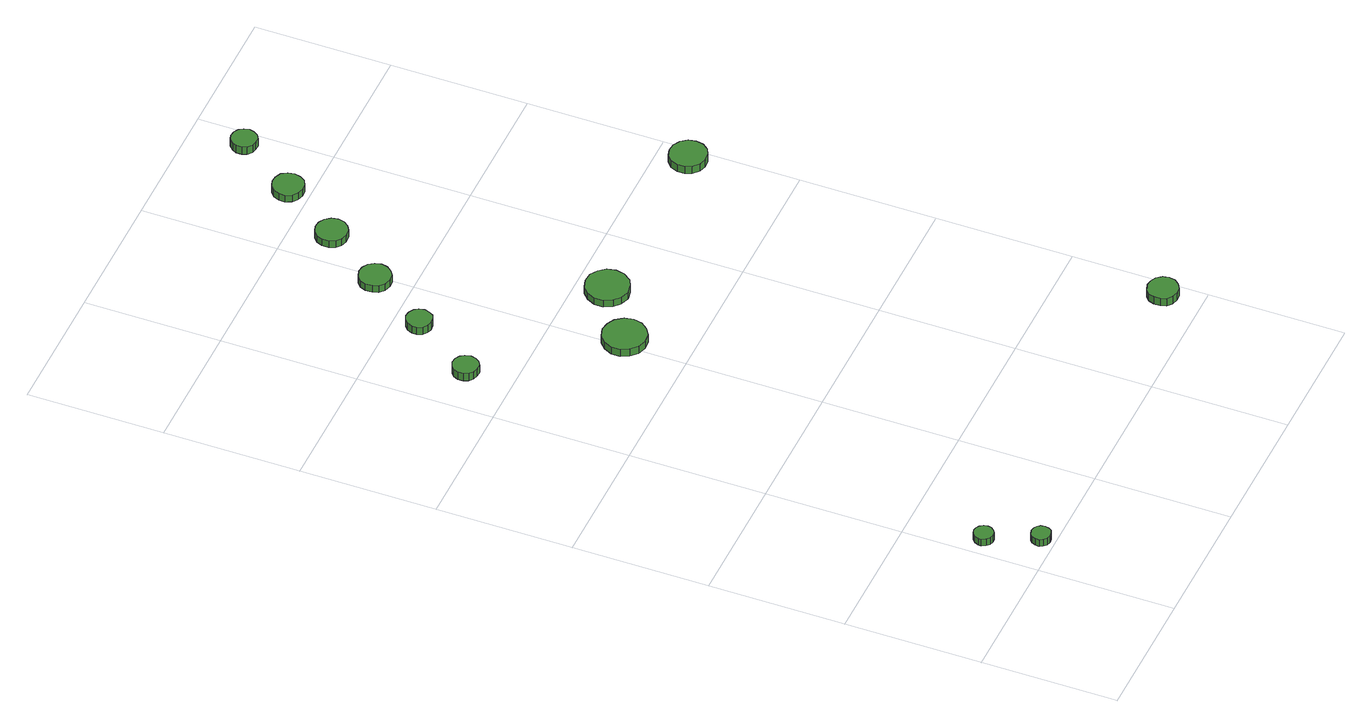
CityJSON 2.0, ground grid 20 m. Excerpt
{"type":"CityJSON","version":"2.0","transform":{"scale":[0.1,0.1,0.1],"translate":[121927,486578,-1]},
"CityObjects":{
"tree1":{"type":"SolitaryVegetationObject","attributes":{"function":"something"},"geometry":[{"type":"MultiSurface","lod":"1","boundaries":[[[0,1,2,3,4,5,6,7,8,9,10,11,12,13,14]],[[15,16,17,18,19,20,21,22,23,24,25,26,27,28,29]],[[0,29,28,1]],[[1,28,27,2]],[[2,27,26,3]],[[3,26,25,4]],[[4,25,24,5]],[[5,24,23,6]],[[6,23,22,7]],[[7,22,21,8]],[[8,21,20,9]],[[9,20,19,10]],[[10,19,18,11]],[[11,18,17,12]],[[12,17,16,13]],[[13,16,15,14]],[[14,15,29,0]]]}]},
"tree2":{"type":"SolitaryVegetationObject","attributes":{"function":"something"},"geometry":[{"type":"MultiSurface","lod":"1","boundaries":[[[30,31,32,33,34,35,36,37,38,39,40,41,42,43,44]],[[45,46,47,48,49,50,51,52,53,54,55,56,57,58,59]],[[30,59,58,31]],[[31,58,57,32]],[[32,57,56,33]],[[33,56,55,34]],[[34,55,54,35]],[[35,54,53,36]],[[36,53,52,37]],[[37,52,51,38]],[[38,51,50,39]],[[39,50,49,40]],[[40,49,48,41]],[[41,48,47,42]],[[42,47,46,43]],[[43,46,45,44]],[[44,45,59,30]]]}]},
"tree3":{"type":"SolitaryVegetationObject","attributes":{"function":"something"},"geometry":[{"type":"MultiSurface","lod":"1","boundaries":[[[60,61,62,63,64,65,66,67,68,69,70,71,72,73,74]],[[75,76,77,78,79,80,81,82,83,84,85,86,87,88,89]],[[60,89,88,61]],[[61,88,87,62]],[[62,87,86,63]],[[63,86,85,64]],[[64,85,84,65]],[[65,84,83,66]],[[66,83,82,67]],[[67,82,81,68]],[[68,81,80,69]],[[69,80,79,70]],[[70,79,78,71]],[[71,78,77,72]],[[72,77,76,73]],[[73,76,75,74]],[[74,75,89,60]]]}]},
"tree4":{"type":"SolitaryVegetationObject","attributes":{"function":"something"},"geometry":[{"type":"MultiSurface","lod":"1","boundaries":[[[90,91,92,93,94,95,96,97,98,99,100,101,102,103,104]],[[105,106,107,108,109,110,111,112,113,114,115,116,117,118,119]],[[90,119,118,91]],[[91,118,117,92]],[[92,117,116,93]],[[93,116,115,94]],[[94,115,114,95]],[[95,114,113,96]],[[96,113,112,97]],[[97,112,111,98]],[[98,111,110,99]],[[99,110,109,100]],[[100,109,108,101]],[[101,108,107,102]],[[102,107,106,103]],[[103,106,105,104]],[[104,105,119,90]]]}]},
"tree5":{"type":"SolitaryVegetationObject","attributes":{"function":"something"},"geometry":[{"type":"MultiSurface","lod":"1","boundaries":[[[120,121,122,123,124,125,126,127,128,129,130,131,132,133,134]],[[135,136,137,138,139,140,141,142,143,144,145,146,147,148,149]],[[120,149,148,121]],[[121,148,147,122]],[[122,147,146,123]],[[123,146,145,124]],[[124,145,144,125]],[[125,144,143,126]],[[126,143,142,127]],[[127,142,141,128]],[[128,141,140,129]],[[129,140,139,130]],[[130,139,138,131]],[[131,138,137,132]],[[132,137,136,133]],[[133,136,135,134]],[[134,135,149,120]]]}]},
"tree6":{"type":"SolitaryVegetationObject","attributes":{"function":"something"},"geometry":[{"type":"MultiSurface","lod":"1","boundaries":[[[150,151,152,153,154,155,156,157,158,159,160,161,162,163,164]],[[165,166,167,168,169,170,171,172,173,174,175,176,177,178,179]],[[150,179,178,151]],[[151,178,177,152]],[[152,177,176,153]],[[153,176,175,154]],[[154,175,174,155]],[[155,174,173,156]],[[156,173,172,157]],[[157,172,171,158]],[[158,171,170,159]],[[159,170,169,160]],[[160,169,168,161]],[[161,168,167,162]],[[162,167,166,163]],[[163,166,165,164]],[[164,165,179,150]]]}]},
"tree7":{"type":"SolitaryVegetationObject","attributes":{"function":"something"},"geometry":[{"type":"MultiSurface","lod":"1","boundaries":[[[180,181,182,183,184,185,186,187,188,189,190,191,192,193,194]],[[195,196,197,198,199,200,201,202,203,204,205,206,207,208,209]],[[180,209,208,181]],[[181,208,207,182]],[[182,207,206,183]],[[183,206,205,184]],[[184,205,204,185]],[[185,204,203,186]],[[186,203,202,187]],[[187,202,201,188]],[[188,201,200,189]],[[189,200,199,190]],[[190,199,198,191]],[[191,198,197,192]],[[192,197,196,193]],[[193,196,195,194]],[[194,195,209,180]]]}]},
"tree8":{"type":"SolitaryVegetationObject","attributes":{"function":"something"},"geometry":[{"type":"MultiSurface","lod":"1","boundaries":[[[210,211,212,213,214,215,216,217,218,219,220,221,222,223,224]],[[225,226,227,228,229,230,231,232,233,234,235,236,237,238,239]],[[210,239,238,211]],[[211,238,237,212]],[[212,237,236,213]],[[213,236,235,214]],[[214,235,234,215]],[[215,234,233,216]],[[216,233,232,217]],[[217,232,231,218]],[[218,231,230,219]],[[219,230,229,220]],[[220,229,228,221]],[[221,228,227,222]],[[222,227,226,223]],[[223,226,225,224]],[[224,225,239,210]]]}]},
"tree9":{"type":"SolitaryVegetationObject","attributes":{"function":"something"},"geometry":[{"type":"MultiSurface","lod":"1","boundaries":[[[240,241,242,243,244,245,246,247,248,249,250,251,252,253,254]],[[255,256,257,258,259,260,261,262,263,264,265,266,267,268,269]],[[240,269,268,241]],[[241,268,267,242]],[[242,267,266,243]],[[243,266,265,244]],[[244,265,264,245]],[[245,264,263,246]],[[246,263,262,247]],[[247,262,261,248]],[[248,261,260,249]],[[249,260,259,250]],[[250,259,258,251]],[[251,258,257,252]],[[252,257,256,253]],[[253,256,255,254]],[[254,255,269,240]]]}]},
"tree10":{"type":"SolitaryVegetationObject","attributes":{"function":"something"},"geometry":[{"type":"MultiSurface","lod":"1","boundaries":[[[270,271,272,273,274,275,276,277,278,279,280,281,282,283,284]],[[285,286,287,288,289,290,291,292,293,294,295,296,297,298,299]],[[270,299,298,271]],[[271,298,297,272]],[[272,297,296,273]],[[273,296,295,274]],[[274,295,294,275]],[[275,294,293,276]],[[276,293,292,277]],[[277,292,291,278]],[[278,291,290,279]],[[279,290,289,280]],[[280,289,288,281]],[[281,288,287,282]],[[282,287,286,283]],[[283,286,285,284]],[[284,285,299,270]]]}]},
"tree11":{"type":"SolitaryVegetationObject","attributes":{"function":"something"},"geometry":[{"type":"MultiSurface","lod":"1","boundaries":[[[300,301,302,303,304,305,306,307,308,309,310,311,312,313,314]],[[315,316,317,318,319,320,321,322,323,324,325,326,327,328,329]],[[300,329,328,301]],[[301,328,327,302]],[[302,327,326,303]],[[303,326,325,304]],[[304,325,324,305]],[[305,324,323,306]],[[306,323,322,307]],[[307,322,321,308]],[[308,321,320,309]],[[309,320,319,310]],[[310,319,318,311]],[[311,318,317,312]],[[312,317,316,313]],[[313,316,315,314]],[[314,315,329,300]]]}]},
"tree12":{"type":"SolitaryVegetationObject","attributes":{"function":"something"},"geometry":[{"type":"MultiSurface","lod":"1","boundaries":[[[330,331,332,333,334,335,336,337,338,339,340,341,342,343,344]],[[345,346,347,348,349,350,351,352,353,354,355,356,357,358,359]],[[330,359,358,331]],[[331,358,357,332]],[[332,357,356,333]],[[333,356,355,334]],[[334,355,354,335]],[[335,354,353,336]],[[336,353,352,337]],[[337,352,351,338]],[[338,351,350,339]],[[339,350,349,340]],[[340,349,348,341]],[[341,348,347,342]],[[342,347,346,343]],[[343,346,345,344]],[[344,345,359,330]]]}]}
},
"vertices":[
[33,87,29],[32,93,29],[28,98,29],[23,101,29],[18,102,29],[12,100,29],[8,96,29],[5,90,29],[5,85,29],[8,79,29],[12,75,29],[18,73,29],[23,74,29],[28,77,29],[32,82,29],[32,82,17],[28,77,17],[23,74,17],[18,73,17],[12,75,17],[8,79,17],[5,85,17],[5,90,17],[8,96,17],[12,100,17],[18,102,17],[23,101,17],[28,98,17],[32,93,17],[33,87,17],
[61,15,30],[60,21,30],[57,25,30],[52,28,30],[46,29,30],[40,27,30],[36,23,30],[33,18,30],[33,12,30],[36,7,30],[40,3,30],[46,1,30],[52,2,30],[57,4,30],[60,9,30],[60,9,18],[57,4,18],[52,2,18],[46,1,18],[40,3,18],[36,7,18],[33,12,18],[33,18,18],[36,23,18],[40,27,18],[46,29,18],[52,28,18],[57,25,18],[60,21,18],[61,15,18],
[81,866,27],[79,874,27],[75,880,27],[68,884,27],[60,885,27],[53,882,27],[47,877,27],[44,870,27],[44,862,27],[47,855,27],[53,850,27],[60,848,27],[68,848,27],[75,852,27],[79,858,27],[79,858,14],[75,852,14],[68,848,14],[60,848,14],[53,850,14],[47,855,14],[44,862,14],[44,870,14],[47,877,14],[53,882,14],[60,885,14],[68,884,14],[75,880,14],[79,874,14],[81,866,14],
[230,689,31],[227,702,31],[219,713,31],[208,719,31],[195,721,31],[182,717,31],[173,708,31],[167,696,31],[167,683,31],[173,671,31],[182,662,31],[195,658,31],[208,659,31],[219,666,31],[227,676,31],[227,676,18],[219,666,18],[208,659,18],[195,658,18],[182,662,18],[173,671,18],[167,683,18],[167,696,18],[173,708,18],[182,717,18],[195,721,18],[208,719,18],[219,713,18],[227,702,18],[230,689,18],
[146,961,24],[144,969,24],[140,975,24],[133,979,24],[125,980,24],[118,977,24],[112,972,24],[109,965,24],[109,957,24],[112,950,24],[118,945,24],[125,943,24],[133,944,24],[140,947,24],[144,954,24],[144,954,11],[140,947,11],[133,944,11],[125,943,11],[118,945,11],[112,950,11],[109,957,11],[109,965,11],[112,972,11],[118,977,11],[125,980,11],[133,979,11],[140,975,11],[144,969,11],[146,961,11],
[210,1051,22],[208,1060,22],[202,1068,22],[194,1073,22],[185,1074,22],[175,1071,22],[168,1064,22],[165,1056,22],[165,1046,22],[168,1038,22],[175,1031,22],[185,1028,22],[194,1029,22],[202,1034,22],[208,1042,22],[208,1042,10],[202,1034,10],[194,1029,10],[185,1028,10],[175,1031,10],[168,1038,10],[165,1046,10],[165,1056,10],[168,1064,10],[175,1071,10],[185,1074,10],[194,1073,10],[202,1068,10],[208,1060,10],[210,1051,10],
[312,749,31],[309,762,31],[301,772,31],[290,779,31],[277,780,31],[264,776,31],[255,767,31],[249,755,31],[249,742,31],[255,730,31],[264,722,31],[277,717,31],[290,719,31],[301,725,31],[309,736,31],[309,736,19],[301,725,19],[290,719,19],[277,717,19],[264,722,19],[255,730,19],[249,742,19],[249,755,19],[255,767,19],[264,776,19],[277,780,19],[290,779,19],[301,772,19],[309,762,19],[312,749,19],
[273,1141,20],[271,1150,20],[265,1158,20],[257,1163,20],[247,1164,20],[238,1161,20],[231,1154,20],[227,1146,20],[227,1136,20],[231,1127,20],[238,1121,20],[247,1118,20],[257,1119,20],[265,1124,20],[271,1131,20],[271,1131,8],[265,1124,8],[257,1119,8],[247,1118,8],[238,1121,8],[231,1127,8],[227,1136,8],[227,1146,8],[231,1154,8],[238,1161,8],[247,1164,8],[257,1163,8],[265,1158,8],[271,1150,8],[273,1141,8],
[600,57,18],[598,66,18],[592,74,18],[584,78,18],[575,79,18],[566,76,18],[559,70,18],[556,62,18],[556,52,18],[559,44,18],[566,38,18],[575,35,18],[584,36,18],[592,41,18],[598,48,18],[598,48,5],[592,41,5],[584,36,5],[575,35,5],[566,38,5],[559,44,5],[556,52,5],[556,62,5],[559,70,5],[566,76,5],[575,79,5],[584,78,5],[592,74,5],[598,66,5],[600,57,5],
[334,1230,20],[332,1240,20],[327,1248,20],[318,1252,20],[309,1253,20],[300,1250,20],[293,1244,20],[289,1235,20],[289,1226,20],[293,1217,20],[300,1211,20],[309,1208,20],[318,1209,20],[327,1213,20],[332,1221,20],[332,1221,8],[327,1213,8],[318,1209,8],[309,1208,8],[300,1211,8],[293,1217,8],[289,1226,8],[289,1235,8],[293,1244,8],[300,1250,8],[309,1253,8],[318,1252,8],[327,1248,8],[332,1240,8],[334,1230,8],
[393,1321,20],[391,1329,20],[387,1335,20],[380,1339,20],[372,1340,20],[365,1338,20],[359,1332,20],[356,1325,20],[356,1317,20],[359,1310,20],[365,1305,20],[372,1303,20],[380,1303,20],[387,1307,20],[391,1314,20],[391,1314,7],[387,1307,7],[380,1303,7],[372,1303,7],[365,1305,7],[359,1310,7],[356,1317,7],[356,1325,7],[359,1332,7],[365,1338,7],[372,1340,7],[380,1339,7],[387,1335,7],[391,1329,7],[393,1321,7],
[598,751,26],[596,762,26],[589,771,26],[579,777,26],[568,778,26],[558,775,26],[549,767,26],[545,757,26],[545,746,26],[549,736,26],[558,728,26],[568,725,26],[579,726,26],[589,731,26],[596,740,26],[596,740,13],[589,731,13],[579,726,13],[568,725,13],[558,728,13],[549,736,13],[545,746,13],[545,757,13],[549,767,13],[558,775,13],[568,778,13],[579,777,13],[589,771,13],[596,762,13],[598,751,13]
]}
